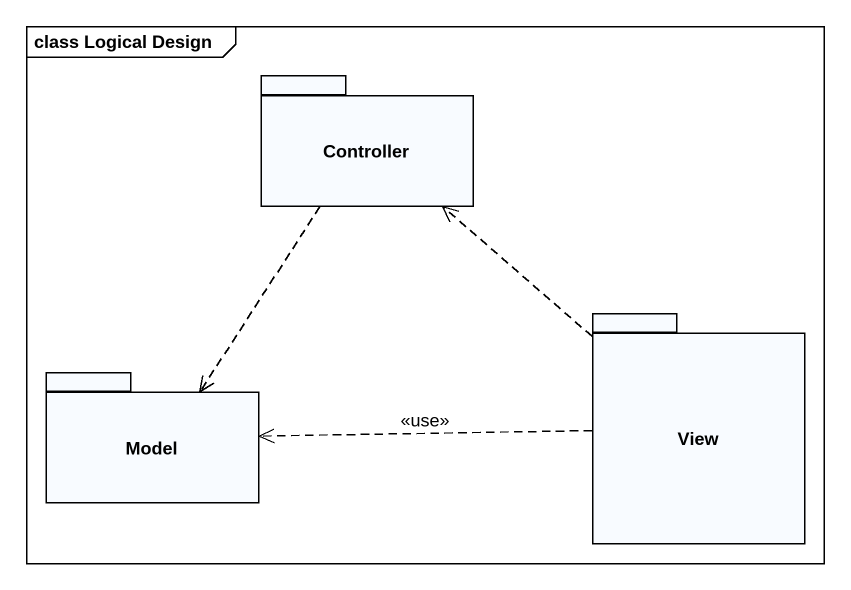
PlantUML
@startuml
mainframe class Logical Design
package Controller {
}
package View {
}
package Model {
}
Controller ..> Model
View .up.> Controller
View .left.> Model : <<use>>
@enduml
